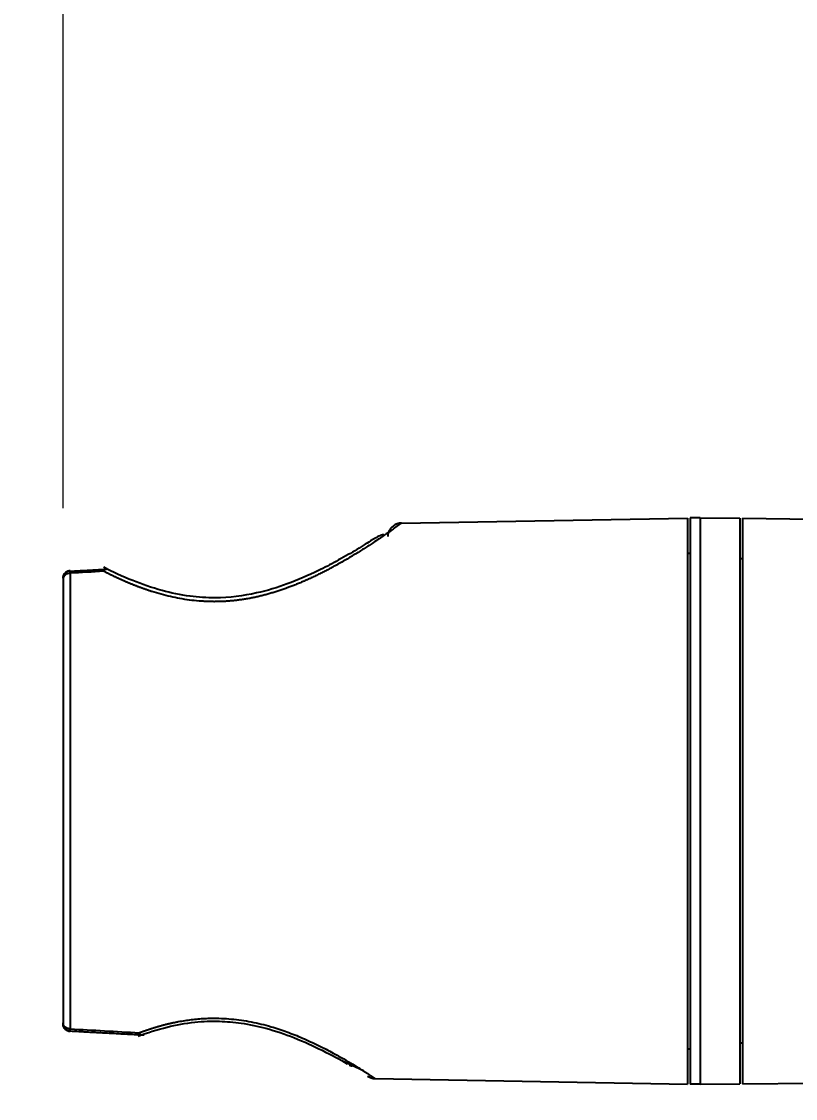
# Model space of a CAD drawing. Header units: millimetres. Extents: x 14 to 1202, y 28 to 1708.
# Drawn here: x 832.9 to 887.6, y 833.3 to 909.4 of the extents above; entities that cross this region are included whole.
import ezdxf

# ---------------------------------------------------------------- set-up
doc = ezdxf.new("R2010")
doc.units = ezdxf.units.MM
doc.styles.add('GOGO', font='Gulim.ttf', dxfattribs={"height": 3})
doc.dimstyles.new('기밴테크', dxfattribs={"dimtxt": 3, "dimasz": 3, "dimexe": 1.25, "dimexo": 0.625, "dimgap": 0.6, "dimtad": 1, "dimtih": 1, "dimtoh": 1, "dimdec": 1, "dimlunit": 6, "dimtxsty": 'GOGO', "dimcen": 0, "dimclrd": 3, "dimclre": 3, "dimclrt": 4, "dimadec": 0, "dimazin": 0, "dimtfac": 1, "dimtdec": 1, "dimtmove": 0, "dimatfit": 3, "dimfxl": 1, "dimlwd": 13, "dimlwe": 13, "dimarcsym": 0})

# ---------------------------------------------------------------- blocks, each defined once
blk = doc.blocks.new('*D8')
at = {"color": 3, "lineweight": 13, "transparency": 16777216}
for p, q in [((877.869, 1074.338), (798.882, 1074.338)), ((810.882, 1054.338), (810.882, 782.089)), ((810.882, 481.338), (810.882, 753.586)), ((877.869, 461.338), (798.882, 461.338))]:
    blk.add_line(p, q, dxfattribs=at)
at = {"color": 3, "transparency": 16777216}
for points in [[(807.549, 1054.338), (814.216, 1054.338), (810.882, 1074.338)], [(807.549, 481.338), (814.216, 481.338), (810.882, 461.338)]]:
    blk.add_solid(points, dxfattribs=at)
at = {"layer": 'Defpoints', "color": 0, "transparency": 16777216}
for p in [(882.869, 1074.338), (810.882, 461.338), (882.869, 461.338)]:
    blk.add_point(p, dxfattribs=at)
at = {"color": 4, "transparency": 16777216, "insert": (810.882, 767.838), "char_height": 3, "attachment_point": 5, "style": 'GOGO'}
blk.add_mtext('{\\H6x;613}', dxfattribs=at)
blk = doc.blocks.new('*D9')
at = {"color": 3, "lineweight": 13, "transparency": 16777216}
for p, q in [((877.869, 1092.938), (731.941, 1092.938)), ((743.941, 1072.938), (743.941, 782.065)), ((743.941, 462.738), (743.941, 753.61)), ((877.869, 442.738), (731.941, 442.738))]:
    blk.add_line(p, q, dxfattribs=at)
at = {"color": 3, "transparency": 16777216}
for points in [[(740.608, 1072.938), (747.275, 1072.938), (743.941, 1092.938)], [(740.608, 462.738), (747.275, 462.738), (743.941, 442.738)]]:
    blk.add_solid(points, dxfattribs=at)
at = {"layer": 'Defpoints', "color": 0, "transparency": 16777216}
for p in [(882.869, 1092.938), (743.941, 442.738), (882.869, 442.738)]:
    blk.add_point(p, dxfattribs=at)
at = {"color": 4, "transparency": 16777216, "insert": (743.941, 767.838), "char_height": 3, "attachment_point": 5, "style": 'GOGO'}
blk.add_mtext('{\\H6x;650}', dxfattribs=at)
blk = doc.blocks.new('*D19')
at = {"color": 3, "lineweight": 13, "transparency": 16777216}
for p, q in [((835.851, 875.007), (835.851, 958.483)), ((951.851, 877.598), (951.851, 958.483)), ((855.851, 946.483), (931.851, 946.483)), ((951.851, 946.483), (1019.241, 946.483))]:
    blk.add_line(p, q, dxfattribs=at)
at = {"color": 3, "transparency": 16777216}
for points in [[(855.851, 949.816), (855.851, 943.149), (835.851, 946.483)], [(931.851, 949.816), (931.851, 943.149), (951.851, 946.483)]]:
    blk.add_solid(points, dxfattribs=at)
at = {"layer": 'Defpoints', "color": 0, "transparency": 16777216}
for p in [(951.851, 946.483), (951.851, 872.598), (835.851, 870.007)]:
    blk.add_point(p, dxfattribs=at)
at = {"color": 4, "transparency": 16777216, "insert": (995.546, 960.734), "char_height": 3, "attachment_point": 5, "style": 'GOGO'}
blk.add_mtext('{\\H6x;116}', dxfattribs=at)

msp = doc.modelspace()

# ---------------------------------------------------------------- linework, layer by layer
at = {"lineweight": 25}
for p, q in [((859.761, 873.97), (879.951, 874.322)), ((879.951, 874.322), (879.951, 834.353)), ((880.851, 874.338), (880.151, 874.326)), ((880.151, 874.326), (880.151, 834.35)), ((880.851, 874.338), (883.651, 874.308)), ((880.851, 874.338), (880.851, 834.338)), ((883.651, 874.308), (883.651, 834.367)), ((883.851, 874.306), (888.851, 874.253)), ((883.851, 874.306), (883.851, 834.369)), ((879.951, 871.831), (880.151, 871.831)), ((883.851, 871.445), (883.651, 871.445)), ((835.851, 870.089), (835.851, 870.007)), ((835.851, 870.007), (835.851, 838.668)), ((836.342, 870.425), (836.342, 838.25)), ((835.851, 838.668), (835.851, 838.587)), ((879.951, 836.845), (880.151, 836.845)), ((883.851, 837.231), (883.651, 837.231)), ((857.904, 834.738), (879.951, 834.353)), ((880.851, 834.338), (880.151, 834.35)), ((880.851, 834.338), (883.651, 834.367)), ((883.851, 834.369), (888.851, 834.422))]:
    msp.add_line(p, q, dxfattribs=at)
for centre, start, end in [((859.778, 872.97), 108.52689, 177.14416), ((859.778, 872.97), 90.99905, 98.71308), ((857.922, 835.738), 235.91158, 269.00099)]:
    msp.add_arc(centre, 1, start, end, dxfattribs=at)
msp.add_ellipse((992.771, 3529.02), major_axis=(809.575, 2571.135), ratio=0.998353, start_param=3.388957, end_param=3.390772, dxfattribs=at)
for points, knots in [([(859.761, 873.97), (859.761, 873.97), (859.761, 873.97), (859.761, 873.969), (859.76, 873.969), (859.76, 873.969), (859.759, 873.968), (859.758, 873.967), (859.757, 873.967), (859.755, 873.966), (859.754, 873.964), (859.752, 873.963), (859.75, 873.962), (859.748, 873.96), (859.746, 873.959), (859.744, 873.957), (859.741, 873.955), (859.738, 873.953), (859.736, 873.951), (859.732, 873.949), (859.729, 873.947), (859.726, 873.944), (859.722, 873.942), (859.718, 873.939), (859.714, 873.936), (859.71, 873.933), (859.706, 873.93), (859.702, 873.927), (859.697, 873.923), (859.692, 873.92), (859.687, 873.916), (859.682, 873.912), (859.677, 873.909), (859.671, 873.905), (859.665, 873.9), (859.659, 873.896), (859.653, 873.892), (859.647, 873.887), (859.641, 873.883), (859.634, 873.878), (859.627, 873.873), (859.621, 873.868), (859.613, 873.863), (859.606, 873.858), (859.599, 873.852), (859.591, 873.847), (859.583, 873.841), (859.575, 873.836), (859.567, 873.83), (859.559, 873.824), (859.55, 873.818), (859.542, 873.812), (859.533, 873.805), (859.524, 873.799), (859.515, 873.792), (859.505, 873.785), (859.496, 873.779), (859.486, 873.772), (859.476, 873.765), (859.466, 873.757), (859.456, 873.75), (859.445, 873.743), (859.435, 873.735), (859.424, 873.727), (859.413, 873.72), (859.402, 873.712), (859.39, 873.704), (859.379, 873.695), (859.367, 873.687), (859.356, 873.679), (859.344, 873.67), (859.331, 873.661), (859.319, 873.653), (859.306, 873.644), (859.294, 873.635), (859.281, 873.626), (859.202, 873.57), (859.041, 873.456), (858.765, 873.263), (858.446, 873.043), (858.084, 872.798), (857.726, 872.561), (857.389, 872.341), (857.087, 872.147), (856.77, 871.947), (856.438, 871.743), (856.091, 871.534), (855.73, 871.323), (855.355, 871.109), (855.052, 870.941), (854.829, 870.821), (854.692, 870.748), (854.554, 870.675), (854.413, 870.602), (854.27, 870.529), (854.125, 870.456), (853.978, 870.383), (853.829, 870.31), (853.677, 870.238), (853.523, 870.165), (853.329, 870.074), (853.094, 869.966), (852.819, 869.845), (852.546, 869.728), (852.276, 869.616), (852.007, 869.51), (851.781, 869.424), (851.596, 869.357), (851.454, 869.306), (851.312, 869.257), (851.17, 869.209), (851.027, 869.162), (850.885, 869.117), (850.742, 869.073), (850.6, 869.03), (850.458, 868.988), (850.315, 868.948), (850.173, 868.909), (850.03, 868.872), (849.887, 868.836), (849.745, 868.801), (849.602, 868.768), (849.459, 868.736), (849.317, 868.706), (849.174, 868.677), (849.031, 868.65), (848.888, 868.624), (848.745, 868.6), (848.602, 868.577), (848.46, 868.555), (848.317, 868.535), (848.174, 868.517), (848.03, 868.5), (847.887, 868.485), (847.744, 868.471), (847.601, 868.459), (847.458, 868.448), (847.315, 868.439), (847.172, 868.431), (847.028, 868.425), (846.885, 868.421), (846.742, 868.418), (846.598, 868.416), (846.455, 868.416), (846.311, 868.418), (846.168, 868.421), (846.024, 868.426), (845.881, 868.432), (845.737, 868.44), (845.594, 868.449), (845.272, 868.473), (844.771, 868.526), (844.099, 868.63), (843.431, 868.767), (842.768, 868.934), (842.303, 869.072), (842.027, 869.16), (841.937, 869.19), (841.847, 869.22), (841.757, 869.25), (841.668, 869.281), (841.579, 869.312), (841.49, 869.343), (841.401, 869.375), (841.313, 869.407), (841.225, 869.44), (841.137, 869.473), (841.049, 869.506), (840.962, 869.54), (840.875, 869.574), (840.788, 869.608), (840.702, 869.643), (840.616, 869.678), (840.53, 869.714), (840.445, 869.749), (840.359, 869.785), (840.274, 869.822), (840.19, 869.858), (840.105, 869.895), (840.021, 869.932), (839.937, 869.97), (839.854, 870.008), (839.771, 870.046), (839.688, 870.084), (839.605, 870.122), (839.523, 870.161), (839.441, 870.2), (839.359, 870.239), (839.277, 870.279), (839.196, 870.319), (839.115, 870.358), (839.034, 870.398), (838.954, 870.439), (838.874, 870.479), (838.794, 870.52), (838.741, 870.547), (838.714, 870.56)], [0, 0, 0, 0, 0.001614, 0.003229, 0.004842, 0.006456, 0.008069, 0.009682, 0.011295, 0.012908, 0.01452, 0.016132, 0.017745, 0.019357, 0.020969, 0.02258, 0.024192, 0.025804, 0.027416, 0.029027, 0.030639, 0.032251, 0.033863, 0.035475, 0.037087, 0.038699, 0.040311, 0.041923, 0.043536, 0.045149, 0.046762, 0.048375, 0.049988, 0.051602, 0.053216, 0.054831, 0.056446, 0.058061, 0.059676, 0.061292, 0.062908, 0.064525, 0.066142, 0.06776, 0.069378, 0.070997, 0.072616, 0.074236, 0.075856, 0.077477, 0.079099, 0.080721, 0.082344, 0.083967, 0.085592, 0.087217, 0.088842, 0.090469, 0.092096, 0.093724, 0.095353, 0.096982, 0.098613, 0.100244, 0.101877, 0.10351, 0.105144, 0.106779, 0.108415, 0.110052, 0.11169, 0.113329, 0.114969, 0.11661, 0.118253, 0.119896, 0.121541, 0.148032, 0.174651, 0.201473, 0.228571, 0.256019, 0.274201, 0.292332, 0.310433, 0.328523, 0.346621, 0.364747, 0.38292, 0.40116, 0.407303, 0.41347, 0.419659, 0.425873, 0.432111, 0.438376, 0.444668, 0.450988, 0.457337, 0.463716, 0.470125, 0.481381, 0.49238, 0.503125, 0.513624, 0.523881, 0.533904, 0.539199, 0.544459, 0.549685, 0.554879, 0.560042, 0.565173, 0.570275, 0.575347, 0.580391, 0.585408, 0.590398, 0.595364, 0.600304, 0.605222, 0.610117, 0.614991, 0.619844, 0.624678, 0.629494, 0.634292, 0.639075, 0.643842, 0.648596, 0.653336, 0.658065, 0.662783, 0.667492, 0.672193, 0.676886, 0.681573, 0.686255, 0.690933, 0.695609, 0.700283, 0.704956, 0.709631, 0.714307, 0.718986, 0.72367, 0.728359, 0.733054, 0.737757, 0.742469, 0.74719, 0.769539, 0.792075, 0.81491, 0.838149, 0.861895, 0.865227, 0.868562, 0.871901, 0.875244, 0.878591, 0.881943, 0.885299, 0.88866, 0.892027, 0.895398, 0.898776, 0.902159, 0.905547, 0.908943, 0.912344, 0.915752, 0.919166, 0.922588, 0.926017, 0.929453, 0.932896, 0.936347, 0.939807, 0.943274, 0.946749, 0.950233, 0.953726, 0.957227, 0.960738, 0.964258, 0.967787, 0.971325, 0.974874, 0.978432, 0.982001, 0.985579, 0.989168, 0.992768, 0.996379, 1, 1, 1, 1]), ([(858.505, 873.125), (858.431, 873.157), (858.228, 873.103), (857.587, 872.712), (856.516, 872.041), (855.236, 871.303), (853.666, 870.486), (851.813, 869.672), (849.368, 868.919), (846.986, 868.621), (844.711, 868.771), (842.716, 869.188), (840.634, 869.926), (839.348, 870.505), (838.717, 870.843)], [0, 0, 0, 0, 0.055328, 0.127304, 0.211807, 0.29085, 0.358594, 0.460166, 0.549149, 0.660665, 0.728671, 0.80751, 0.897894, 1, 1, 1, 1]), ([(858.803, 873.288), (858.804, 873.288), (858.816, 873.297), (858.841, 873.314), (858.876, 873.338), (858.903, 873.357), (858.917, 873.367), (858.92, 873.369)], [0, 0, 0, 0, 0.006977, 0.313299, 0.619149, 0.924541, 1, 1, 1, 1]), ([(836.322, 870.587), (836.293, 870.585), (836.264, 870.581), (836.204, 870.567), (836.174, 870.557), (836.116, 870.53), (836.088, 870.514), (836.034, 870.476), (836.009, 870.454), (835.964, 870.406), (835.944, 870.38), (835.909, 870.324), (835.895, 870.295), (835.872, 870.236), (835.864, 870.206), (835.853, 870.146), (835.851, 870.117), (835.851, 870.088)], [0, 0, 0, 0, 0.125, 0.125, 0.25, 0.25, 0.375, 0.375, 0.5, 0.5, 0.625, 0.625, 0.75, 0.75, 0.875, 0.875, 1, 1, 1, 1]), ([(835.851, 870.085), (835.851, 870.15), (835.868, 870.244), (835.928, 870.362), (835.97, 870.414), (835.994, 870.439)], [0, 0, 0, 0, 0.478911, 0.736718, 1, 1, 1, 1]), ([(836.342, 870.425), (836.31, 870.425), (836.278, 870.422), (836.214, 870.411), (836.183, 870.402), (836.124, 870.381), (836.095, 870.368), (836.042, 870.337), (836.017, 870.32), (835.972, 870.281), (835.951, 870.26), (835.916, 870.215), (835.901, 870.191), (835.876, 870.14), (835.867, 870.114), (835.854, 870.061), (835.851, 870.034), (835.851, 870.007)], [0, 0, 0, 0, 0.125, 0.125, 0.25, 0.25, 0.375, 0.375, 0.5, 0.5, 0.625, 0.625, 0.75, 0.75, 0.875, 0.875, 1, 1, 1, 1]), ([(836.347, 870.589), (836.281, 870.588), (836.188, 870.569), (836.071, 870.507), (836.019, 870.464), (835.994, 870.439)], [0, 0, 0, 0, 0.478932, 0.736734, 1, 1, 1, 1]), ([(836.322, 870.587), (836.323, 870.59), (836.325, 870.588), (836.328, 870.574), (836.33, 870.563), (836.333, 870.533), (836.335, 870.515), (836.339, 870.474), (836.341, 870.45), (836.342, 870.425)], [0, 0, 0, 0, 0.25, 0.25, 0.5, 0.5, 0.75, 0.75, 1, 1, 1, 1]), ([(838.97, 870.716), (838.964, 870.719), (838.949, 870.726), (838.92, 870.731), (838.888, 870.726), (838.861, 870.714), (838.839, 870.701), (838.819, 870.686), (838.8, 870.67), (838.784, 870.653), (838.769, 870.637), (838.756, 870.62), (838.745, 870.605), (838.735, 870.592), (838.727, 870.58), (838.72, 870.569), (838.716, 870.563), (838.714, 870.56)], [0, 0, 0, 0, 0.076593, 0.214647, 0.366511, 0.455156, 0.536826, 0.611614, 0.679649, 0.741088, 0.796096, 0.844843, 0.887494, 0.924204, 0.955113, 0.980343, 1, 1, 1, 1]), ([(841.219, 837.975), (841.234, 837.981), (841.265, 837.992), (841.311, 838.009), (841.358, 838.026), (841.404, 838.043), (841.451, 838.06), (841.497, 838.077), (841.544, 838.093), (841.591, 838.11), (841.638, 838.126), (841.684, 838.142), (841.731, 838.159), (841.778, 838.175), (841.825, 838.19), (841.872, 838.206), (841.92, 838.222), (841.967, 838.237), (842.014, 838.253), (842.061, 838.268), (842.109, 838.283), (842.156, 838.298), (842.204, 838.313), (842.251, 838.328), (842.299, 838.342), (842.347, 838.357), (842.394, 838.371), (842.442, 838.385), (842.49, 838.4), (842.538, 838.413), (842.586, 838.427), (842.634, 838.441), (842.682, 838.454), (842.73, 838.468), (842.779, 838.481), (842.827, 838.494), (842.875, 838.507), (842.924, 838.52), (842.972, 838.533), (843.021, 838.545), (843.069, 838.557), (843.118, 838.57), (843.167, 838.582), (843.216, 838.594), (843.264, 838.605), (843.313, 838.617), (843.362, 838.628), (843.411, 838.64), (843.461, 838.651), (843.51, 838.662), (843.559, 838.673), (843.608, 838.683), (843.658, 838.694), (843.707, 838.704), (843.756, 838.714), (843.806, 838.725), (843.856, 838.734), (843.905, 838.744), (843.955, 838.754), (844.14, 838.789), (844.462, 838.844), (844.925, 838.907), (845.39, 838.955), (845.856, 838.986), (846.404, 839.004), (847.033, 838.997), (847.742, 838.951), (848.448, 838.868), (849.152, 838.749), (849.853, 838.594), (850.507, 838.418), (851.114, 838.229), (851.673, 838.035), (852.222, 837.826), (852.781, 837.594), (853.343, 837.344), (853.901, 837.078), (854.433, 836.809), (854.904, 836.558), (855.318, 836.329), (855.678, 836.125), (856.014, 835.929), (856.324, 835.743), (856.609, 835.568), (856.817, 835.44), (856.96, 835.35), (857.05, 835.293), (857.136, 835.239), (857.217, 835.186), (857.294, 835.137), (857.367, 835.09), (857.435, 835.045), (857.499, 835.004), (857.559, 834.965), (857.604, 834.936), (857.636, 834.915), (857.657, 834.901), (857.677, 834.888), (857.696, 834.875), (857.715, 834.863), (857.732, 834.852), (857.749, 834.841), (857.765, 834.83), (857.78, 834.82), (857.794, 834.811), (857.807, 834.802), (857.82, 834.794), (857.832, 834.786), (857.842, 834.779), (857.852, 834.773), (857.861, 834.767), (857.869, 834.761), (857.877, 834.756), (857.883, 834.752), (857.889, 834.748), (857.894, 834.745), (857.897, 834.743), (857.9, 834.741), (857.903, 834.739), (857.904, 834.738), (857.904, 834.738), (857.904, 834.738)], [0, 0, 0, 0, 0.002323, 0.004641, 0.006954, 0.009262, 0.011565, 0.013864, 0.016158, 0.018447, 0.020731, 0.023011, 0.025287, 0.027558, 0.029825, 0.032087, 0.034346, 0.0366, 0.03885, 0.041095, 0.043337, 0.045575, 0.047809, 0.050039, 0.052265, 0.054488, 0.056706, 0.058922, 0.061133, 0.063342, 0.065546, 0.067748, 0.069946, 0.072141, 0.074332, 0.076521, 0.078706, 0.080889, 0.083068, 0.085245, 0.087419, 0.08959, 0.091758, 0.093924, 0.096087, 0.098248, 0.100407, 0.102563, 0.104716, 0.106868, 0.109017, 0.111165, 0.11331, 0.115453, 0.117595, 0.119734, 0.121872, 0.124008, 0.126143, 0.128276, 0.147821, 0.167141, 0.186294, 0.205341, 0.224344, 0.253073, 0.281804, 0.310751, 0.340126, 0.370131, 0.400956, 0.42693, 0.453308, 0.480181, 0.507636, 0.538725, 0.570036, 0.601672, 0.633734, 0.65972, 0.685569, 0.711332, 0.737061, 0.762808, 0.788622, 0.798687, 0.80875, 0.818816, 0.828888, 0.838968, 0.849062, 0.859172, 0.869301, 0.879453, 0.889632, 0.893909, 0.898181, 0.902448, 0.906711, 0.91097, 0.915226, 0.919478, 0.923727, 0.927973, 0.932217, 0.936458, 0.940698, 0.944935, 0.949171, 0.953407, 0.957641, 0.961875, 0.966108, 0.970342, 0.974575, 0.97881, 0.983045, 0.987281, 0.991519, 0.995759, 1, 1, 1, 1]), ([(836.342, 838.25), (836.313, 838.25), (836.283, 838.253), (836.222, 838.263), (836.191, 838.271), (836.13, 838.292), (836.101, 838.305), (836.045, 838.337), (836.018, 838.355), (835.971, 838.395), (835.949, 838.418), (835.913, 838.465), (835.897, 838.49), (835.874, 838.541), (835.865, 838.567), (835.854, 838.619), (835.851, 838.644), (835.851, 838.668)], [0, 0, 0, 0, 0.125, 0.125, 0.25, 0.25, 0.375, 0.375, 0.5, 0.5, 0.625, 0.625, 0.75, 0.75, 0.875, 0.875, 1, 1, 1, 1]), ([(835.994, 838.236), (835.97, 838.261), (835.928, 838.314), (835.868, 838.432), (835.851, 838.526), (835.851, 838.591)], [0, 0, 0, 0, 0.263282, 0.521089, 1, 1, 1, 1]), ([(836.322, 838.089), (836.294, 838.091), (836.264, 838.095), (836.205, 838.109), (836.175, 838.119), (836.117, 838.145), (836.089, 838.161), (836.035, 838.199), (836.01, 838.221), (835.965, 838.269), (835.945, 838.295), (835.91, 838.35), (835.895, 838.38), (835.873, 838.439), (835.864, 838.469), (835.854, 838.529), (835.851, 838.559), (835.851, 838.587)], [0, 0, 0, 0, 0.125, 0.125, 0.25, 0.25, 0.375, 0.375, 0.5, 0.5, 0.625, 0.625, 0.75, 0.75, 0.875, 0.875, 1, 1, 1, 1]), ([(835.994, 838.236), (836.019, 838.211), (836.071, 838.168), (836.188, 838.106), (836.281, 838.088), (836.347, 838.087)], [0, 0, 0, 0, 0.263266, 0.521068, 1, 1, 1, 1]), ([(836.322, 838.089), (836.322, 838.089), (836.322, 838.089), (836.322, 838.091), (836.321, 838.092), (836.321, 838.094), (836.322, 838.096), (836.322, 838.098), (836.322, 838.101), (836.323, 838.104), (836.323, 838.107), (836.324, 838.111), (836.326, 838.115), (836.327, 838.12), (836.328, 838.124), (836.33, 838.128), (836.33, 838.129)], [0, 0, 0, 0, 0.065187, 0.131429, 0.198728, 0.267083, 0.336492, 0.40695, 0.478458, 0.551016, 0.624618, 0.699257, 0.774919, 0.851599, 0.929297, 1, 1, 1, 1]), ([(836.342, 838.25), (836.342, 838.247), (836.342, 838.242), (836.341, 838.234), (836.341, 838.226), (836.34, 838.219), (836.34, 838.212), (836.339, 838.205), (836.339, 838.198), (836.339, 838.191), (836.338, 838.185), (836.338, 838.179), (836.337, 838.173), (836.337, 838.168), (836.336, 838.162), (836.336, 838.157), (836.335, 838.152), (836.335, 838.147), (836.334, 838.143), (836.334, 838.138), (836.333, 838.134), (836.333, 838.13), (836.333, 838.126), (836.332, 838.123), (836.332, 838.12), (836.331, 838.116), (836.331, 838.114), (836.331, 838.111), (836.33, 838.108), (836.33, 838.106), (836.329, 838.104), (836.329, 838.102), (836.329, 838.1), (836.328, 838.098), (836.328, 838.096), (836.328, 838.095), (836.327, 838.094), (836.327, 838.092), (836.327, 838.091), (836.326, 838.091), (836.326, 838.09), (836.326, 838.089), (836.325, 838.089), (836.325, 838.088), (836.325, 838.088), (836.325, 838.087), (836.324, 838.087), (836.324, 838.087), (836.324, 838.087), (836.323, 838.087), (836.323, 838.087), (836.323, 838.088), (836.323, 838.088), (836.323, 838.088), (836.322, 838.088), (836.322, 838.089)], [0, 0, 0, 0, 0.023726, 0.047377, 0.070944, 0.094421, 0.1178, 0.141074, 0.164236, 0.187279, 0.210195, 0.232977, 0.255618, 0.278112, 0.30045, 0.322627, 0.344636, 0.366469, 0.38812, 0.409583, 0.430851, 0.451917, 0.472776, 0.493422, 0.513847, 0.534048, 0.554017, 0.573749, 0.593238, 0.61248, 0.631469, 0.650199, 0.668666, 0.686866, 0.704792, 0.722442, 0.739809, 0.75689, 0.773682, 0.790179, 0.806378, 0.822275, 0.837867, 0.85315, 0.86812, 0.882775, 0.897111, 0.911126, 0.924816, 0.93818, 0.951213, 0.963914, 0.97628, 0.98831, 1, 1, 1, 1]), ([(841.158, 837.729), (841.799, 837.986), (843.062, 838.378), (845.043, 838.753), (846.828, 838.823), (848.537, 838.672), (850.34, 838.286), (852.314, 837.608), (854.324, 836.67), (855.424, 836.086), (855.92, 835.781)], [0, 0, 0, 0, 0.135578, 0.25173, 0.349741, 0.436205, 0.54102, 0.669644, 0.822708, 1, 1, 1, 1]), ([(841.428, 837.839), (841.424, 837.835), (841.411, 837.824), (841.389, 837.813), (841.364, 837.813), (841.343, 837.82), (841.327, 837.829), (841.313, 837.841), (841.3, 837.854), (841.288, 837.868), (841.276, 837.882), (841.266, 837.897), (841.256, 837.911), (841.248, 837.924), (841.24, 837.937), (841.233, 837.948), (841.228, 837.958), (841.223, 837.967), (841.22, 837.972), (841.219, 837.975)], [0, 0, 0, 0, 0.065228, 0.204904, 0.355651, 0.434966, 0.508468, 0.576312, 0.638674, 0.695742, 0.747707, 0.794755, 0.837067, 0.874813, 0.908149, 0.937217, 0.962144, 0.983041, 1, 1, 1, 1])]:
    msp.add_open_spline(points, degree=3, knots=knots, dxfattribs=at)
for points, degree in [([(859.721, 873.941), (859.525, 873.98), (859.326, 873.842)], 2), ([(838.916, 870.687), (836.324, 870.541)], 1), ([(838.714, 870.56), (837.924, 870.516), (837.133, 870.471), (836.342, 870.425)], 3), ([(835.851, 838.669), (835.851, 838.604)], 1), ([(836.326, 838.104), (841.34, 837.832)], 1), ([(836.328, 838.104), (841.571, 837.819)], 1), ([(841.398, 837.829), (841.564, 837.82)], 1), ([(855.435, 836.058), (857.07, 835.31)], 1), ([(856.064, 835.697), (856.174, 835.649), (856.276, 835.632)], 2)]:
    msp.add_open_spline(points, degree=degree, dxfattribs=at)
msp.add_rational_spline([(835.851, 838.587), (835.851, 838.308), (836.043, 838.105), (836.322, 838.089)], [1.15795949754, 0.947345059912, 0.947346834169, 1.15796482031], degree=3, dxfattribs=at)

# ---------------------------------------------------------------- dimensions: what is measured, and where the dimension line sits
for base, p1, p2, text, picture, middle in [((743.941, 442.738), (882.869, 1092.938), (882.869, 442.738), '{\\H6x;650}', '*D9', (743.941, 767.838)), ((810.882, 461.338), (882.869, 1074.338), (882.869, 461.338), '{\\H6x;<>}', '*D8', (810.882, 767.838))]:
    dim = msp.add_linear_dim(base=base, p1=p1, p2=p2, angle=90, text=text, dimstyle='기밴테크', override={"dimasz": 20, "dimexe": 12, "dimexo": 5, "dimgap": 5})
    dim.commit()
    dim.dimension.update_dxf_attribs({"geometry": picture, "text_midpoint": middle})
dim = msp.add_linear_dim(base=(951.851, 946.483), p1=(835.851, 870.007), p2=(951.851, 872.598), text='{\\H6x;<>}', dimstyle='기밴테크', override={"dimasz": 20, "dimexe": 12, "dimexo": 5, "dimgap": 5})
dim.commit()
dim.dimension.update_dxf_attribs({"geometry": '*D19', "text_midpoint": (995.546, 946.483), "dimtype": 160})

doc.saveas('drawing.dxf')
